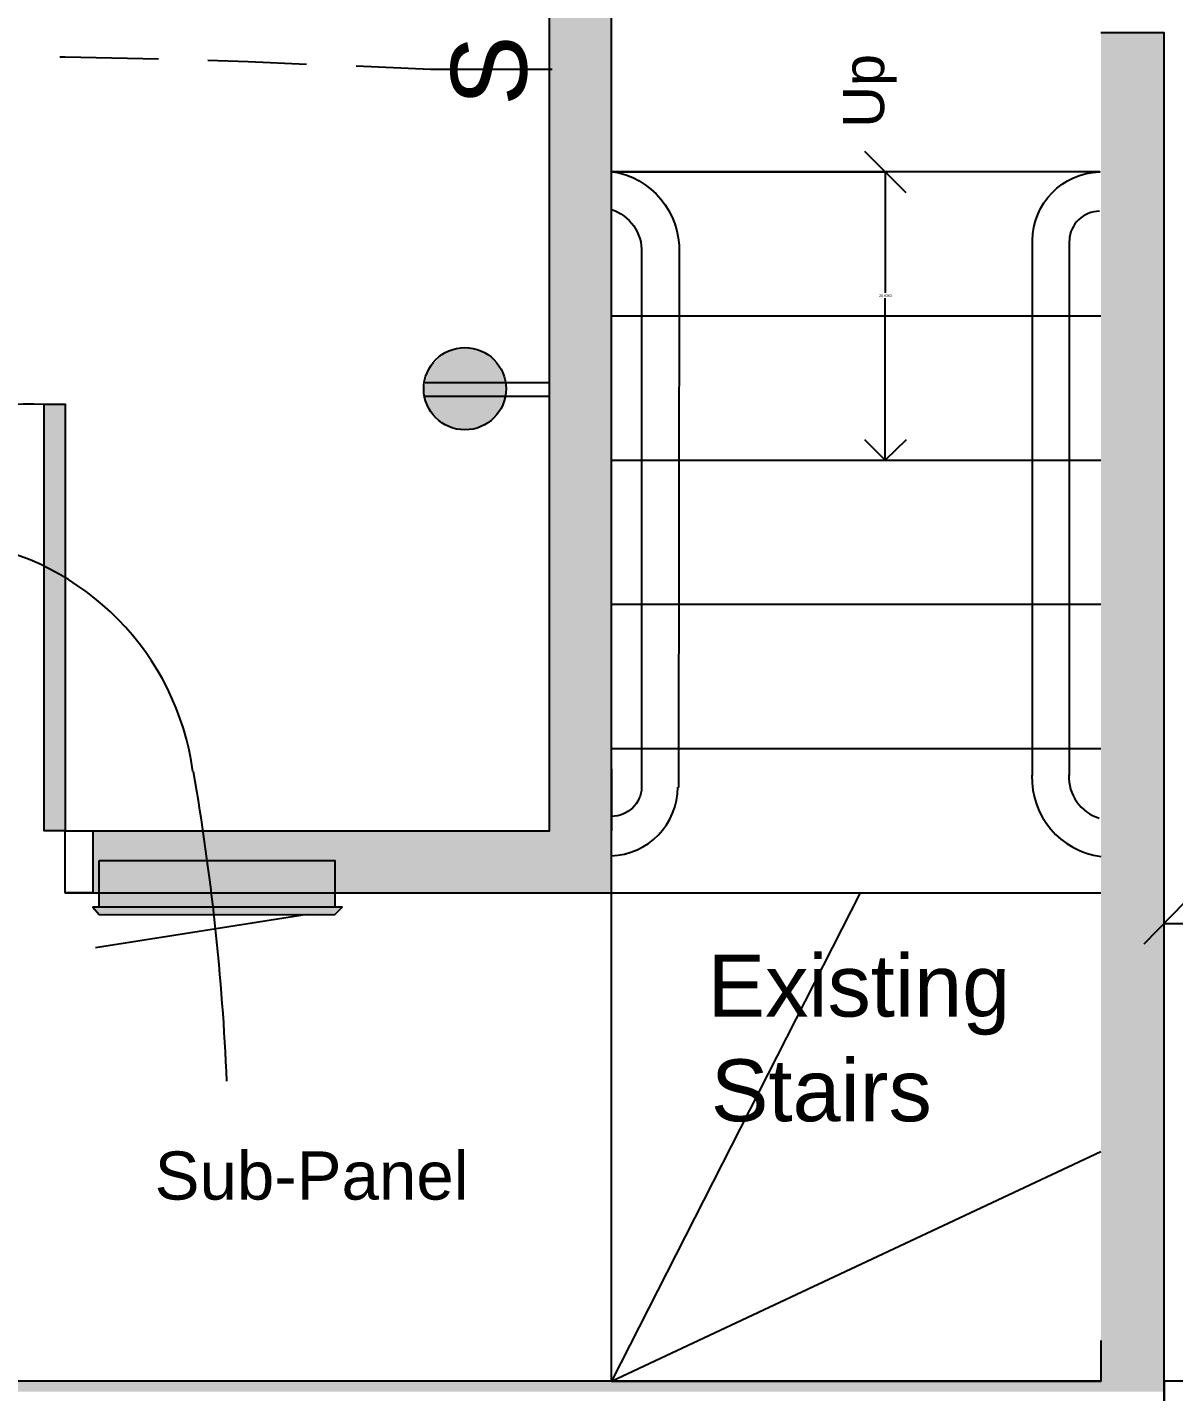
# Model space of a CAD drawing. Header units: millimetres. Extents: x -6528 to 8477, y -4350 to 6937.
# Drawn here: x 1270 to 3386, y 1914 to 4432 of the extents above; entities that cross this region are included whole.
import ezdxf

# ---------------------------------------------------------------- set-up
doc = ezdxf.new("R2010")
doc.units = ezdxf.units.MM
doc.styles.add('PDF Arial', font='arial.ttf')

msp = doc.modelspace()

# ---------------------------------------------------------------- linework, layer by layer
at = {"color": 7, "lineweight": 25}
for points in [[(1390.9, 2948.9), (1390.9, 2834.7), (1339.9, 2834.7), (1339.9, 2948.9), (2233.9, 2948.9), (2233.9, 5031, -0.449679), (1447.2, 5779.8)], [(3125.6, 3050.9), (3125.6, 4037.4, -0.405952), (3249.5, 4164.9), (2348.1, 4164.9)], [(2348.4, 4165.7, -0.38129), (2473.3, 4015.5), (2472, 3029.1)], [(2347.7, 4095.5, -0.33696), (2404, 4015.5), (2404, 3029.1, -0.408684), (2348.2, 2975.6)], [(1575.8, 3058.1, 0.33243), (1158.8, 3481.3, 0.045268), (464.1, 3447.3)]]:
    msp.add_lwpolyline(points, format="xyb", dxfattribs=at)
for points in [[(2348.1, 1933.3), (3251.9, 1933.3), (2348.1, 1933.3), (2348.1, 2834.7), (2348.1, 5031), (2233.9, 5031), (2233.9, 4980), (2348.1, 4980)], [(3762.1, 1933.3), (3368.6, 1933.3), (3368.6, 1819.2), (3368.6, 4421.2), (3251.9, 4421.2)], [(1512.4, 4372.6), (1339.9, 4376.3), (1330.1, 4376.3)], [(1785.7, 4362.9), (1677.6, 4367.8), (1603.5, 4370.2)], [(1876.8, 4360.5), (2014.1, 4354.4), (2238.8, 4354.4)], [(2892.4, 4126), (2815.8, 4202.6)], [(2350.6, 4164.9), (2858.3, 4164.9)], [(2853.5, 4164.9), (2853.5, 3941.4)], [(3193.6, 3050.9), (3193.6, 4037.4)], [(2853.5, 3632.8), (2853.5, 3709.4), (2853.5, 3931.7)], [(2348.1, 3898.9), (3251.9, 3898.9)], [(3249.5, 3898.9), (3249.5, 3898.9)], [(3249.5, 3898.9), (3249.5, 3898.9)], [(3249.5, 3898.9), (3249.5, 3898.9)], [(3249.5, 3898.9), (3249.5, 3898.9)], [(2004.4, 3776.2), (2233.9, 3776.2)], [(2004.4, 3750.7), (2233.9, 3750.7)], [(2892.4, 3670.5), (2853.5, 3632.8), (2815.8, 3670.5)], [(2348.1, 3632.8), (3251.9, 3632.8)], [(2350.6, 3632.8), (2858.3, 3632.8)], [(3250.7, 3632.8), (3250.7, 3632.8)], [(3250.7, 3632.8), (3250.7, 3632.8)], [(3250.7, 3632.8), (3250.7, 3632.8)], [(3250.7, 3632.8), (3250.7, 3632.8)], [(3250.7, 3632.8), (3250.7, 3632.8)], [(2348.1, 3366.8), (3251.9, 3366.8)], [(3250.7, 3366.8), (3250.7, 3366.8)], [(3250.7, 3366.8), (3250.7, 3366.8)], [(3250.7, 3366.8), (3250.7, 3366.8)], [(3250.7, 3366.8), (3250.7, 3366.8)], [(3250.7, 3366.8), (3250.7, 3366.8)], [(2348.1, 3100.8), (3251.9, 3100.8)], [(3251.9, 3100.8), (3251.9, 3100.8)], [(3251.9, 3100.8), (3251.9, 3100.8)], [(3251.9, 3100.8), (3251.9, 3100.8)], [(3251.9, 3100.8), (3251.9, 3100.8)], [(3251.9, 3100.8), (3251.9, 3100.8)], [(2348.1, 3063.1), (2348.1, 2948.9)], [(1339.9, 2834.7), (2348.1, 2834.7), (3251.9, 2834.7)], [(2348.1, 2834.7), (2348.1, 2834.7)], [(2807.3, 2834.7), (2348.1, 1933.3), (3251.9, 2357.3)], [(2348.1, 2834.7), (2348.1, 2834.7)], [(2800, 2834.7), (2800, 2834.7)], [(2800, 2834.7), (2800, 2834.7)], [(3251.9, 2834.7), (3251.9, 2834.7)], [(1403, 2808), (1390.9, 2808), (1403, 2794.6), (1837.9, 2794.6), (1851.3, 2808), (1837.9, 2808)], [(1786.9, 2794.6), (1395.7, 2732.7)], [(3406.2, 2816.5), (3330.9, 2740)], [(3368.6, 2770.3), (3368.6, 2782.5)], [(3368.6, 2777.6), (6999.5, 2777.6)], [(3251.9, 2008.7), (3251.9, 1933.3), (-32.8, 1933.3)], [(3251.9, 1996.5), (3251.9, 1996.5)], [(2348.1, 1933.3), (2348.1, 1933.3)]]:
    msp.add_lwpolyline(points, dxfattribs=at)
for points in [[(1339.9, 2948.9), (1301, 2948.9), (1301, 3736.1), (1339.9, 3736.1)], [(1403, 2894.2), (1837.9, 2894.2), (1837.9, 2808), (1403, 2808)]]:
    msp.add_lwpolyline(points, close=True, dxfattribs=at)
msp.add_circle((2077.8, 3764.6), 75.9, dxfattribs=at)
for centre, radius, start, end in [((3248.9, 4036.7), 55.3, 89.4568, 178.373), ((1276.1, 3010.3), 725.8, 87.995, 184.8448), ((-2755.8, 2302), 4398.1, 2.4115, 9.8931), ((3270.8, 3046.7), 146.4, 178.0722, 262.5455), ((3273.2, 3049.1), 80.8, 177.8464, 252.3335), ((2343.9, 3029.7), 126.9, 271.6206, 359.9997)]:
    msp.add_arc(centre, radius, start, end, dxfattribs=at)
at = {"color": 252, "true_color": 0x959595, "transparency": 33554559}
for points in [[(2348.1, 4980), (2233.9, 4980), (2348.1, 4156.4)], [(2233.9, 4980), (2348.1, 4156.4), (2233.9, 4156.4)], [(3368.6, 4421.2), (3251.9, 4421.2), (3368.6, 1933.3)], [(3251.9, 4421.2), (3368.6, 1933.3), (3251.9, 1933.3)], [(2348.1, 4156.4), (2233.9, 4156.4), (2348.1, 2948.9)], [(2233.9, 4156.4), (2348.1, 2948.9), (2233.9, 2948.9)], [(1339.9, 3736.1), (1301, 3736.1), (1339.9, 2948.9)], [(1301, 3736.1), (1339.9, 2948.9), (1301, 2948.9)], [(2348.1, 2948.9), (1390.9, 2948.9), (2348.1, 2834.7)], [(1390.9, 2948.9), (2348.1, 2834.7), (1390.9, 2834.7)], [(-32.8, 1933.3), (3368.6, 1933.3), (3368.6, 1933.3)], [(3368.6, 1933.3), (3368.6, 1933.3), (-32.8, 1933.3)], [(-32.8, 1933.3), (3368.6, 1933.3), (3368.6, 1933.3)], [(3368.6, 1933.3), (3368.6, 1933.3), (-32.8, 1933.3)], [(3368.6, 1933.3), (-32.8, 1933.3), (3368.6, 1932.1)], [(-32.8, 1933.3), (3368.6, 1932.1), (-32.8, 1932.1)], [(-32.8, 1932.1), (3368.6, 1932.1), (3368.6, 1932.1)], [(3368.6, 1932.1), (3368.6, 1932.1), (-32.8, 1932.1)], [(-32.8, 1932.1), (3368.6, 1932.1), (3368.6, 1932.1)], [(3368.6, 1932.1), (3368.6, 1932.1), (-32.8, 1932.1)], [(3368.6, 1932.1), (-32.8, 1932.1), (3368.6, 1930.9)], [(-32.8, 1932.1), (3368.6, 1930.9), (-32.8, 1930.9)], [(-32.8, 1930.9), (3368.6, 1930.9), (3368.6, 1930.9)], [(3368.6, 1930.9), (3368.6, 1930.9), (-32.8, 1930.9)], [(-32.8, 1930.9), (3368.6, 1930.9), (3368.6, 1930.9)], [(3368.6, 1930.9), (3368.6, 1930.9), (-32.8, 1930.9)], [(3368.6, 1930.9), (-32.8, 1930.9), (3368.6, 1929.7)], [(-32.8, 1930.9), (3368.6, 1929.7), (-32.8, 1929.7)], [(-32.8, 1929.7), (3368.6, 1929.7), (3368.6, 1929.7)], [(3368.6, 1929.7), (3368.6, 1929.7), (-32.8, 1929.7)], [(3368.6, 1929.7), (-32.8, 1929.7), (3368.6, 1928.5)], [(-32.8, 1929.7), (3368.6, 1928.5), (-32.8, 1928.5)], [(3368.6, 1928.5), (-32.8, 1928.5), (3368.6, 1927.3)], [(-32.8, 1928.5), (3368.6, 1927.3), (-32.8, 1927.3)], [(-32.8, 1927.3), (3368.6, 1927.3), (3368.6, 1927.3)], [(3368.6, 1927.3), (3368.6, 1927.3), (-32.8, 1927.3)], [(3368.6, 1927.3), (-32.8, 1927.3), (3368.6, 1924.8)], [(-32.8, 1927.3), (3368.6, 1924.8), (-32.8, 1924.8)], [(-32.8, 1924.8), (3368.6, 1924.8), (3368.6, 1924.8)], [(3368.6, 1924.8), (3368.6, 1924.8), (-32.8, 1924.8)], [(3368.6, 1924.8), (-32.8, 1924.8), (3368.6, 1923.6)], [(-32.8, 1924.8), (3368.6, 1923.6), (-32.8, 1923.6)], [(3368.6, 1923.6), (-32.8, 1923.6), (3368.6, 1922.4)], [(-32.8, 1923.6), (3368.6, 1922.4), (-32.8, 1922.4)], [(-32.8, 1922.4), (3368.6, 1922.4), (3368.6, 1922.4)], [(3368.6, 1922.4), (3368.6, 1922.4), (-32.8, 1922.4)], [(3368.6, 1922.4), (-32.8, 1922.4), (3368.6, 1921.2)], [(-32.8, 1922.4), (3368.6, 1921.2), (-32.8, 1921.2)], [(3368.6, 1921.2), (-32.8, 1921.2), (3368.6, 1918.8)], [(-32.8, 1921.2), (3368.6, 1918.8), (-32.8, 1918.8)], [(-32.8, 1918.8), (3368.6, 1918.8), (3368.6, 1918.8)], [(3368.6, 1918.8), (3368.6, 1918.8), (-32.8, 1918.8)], [(3368.6, 1918.8), (-32.8, 1918.8), (3368.6, 1915.1)], [(-32.8, 1918.8), (3368.6, 1915.1), (-32.8, 1915.1)], [(-32.8, 1915.1), (3368.6, 1915.1), (3368.6, 1915.1)], [(3368.6, 1915.1), (3368.6, 1915.1), (-32.8, 1915.1)], [(3368.6, 1915.1), (-32.8, 1915.1), (3368.6, 1913.9)], [(-32.8, 1915.1), (3368.6, 1913.9), (-32.8, 1913.9)]]:
    msp.add_solid(points, dxfattribs=at)
at = {"color": 238, "true_color": 0x5a012d, "transparency": 33554559}
for points in [[(2044.4, 3832.1), (2124.6, 3823.5), (2032.3, 3823.5)], [(2057.8, 3836.9), (2112.5, 3832.1), (2044.4, 3832.1)], [(2112.5, 3832.1), (2044.4, 3832.1), (2124.6, 3823.5)], [(2071.2, 3839.3), (2100.3, 3836.9), (2057.8, 3836.9)], [(2100.3, 3836.9), (2057.8, 3836.9), (2112.5, 3832.1)], [(2085.7, 3839.3), (2071.2, 3839.3), (2100.3, 3836.9)], [(2014.1, 3802.9), (2150.1, 3789.5), (2008, 3789.5)], [(2022.6, 3813.8), (2144.1, 3802.9), (2014.1, 3802.9)], [(2144.1, 3802.9), (2014.1, 3802.9), (2150.1, 3789.5)], [(2032.3, 3823.5), (2135.5, 3813.8), (2022.6, 3813.8)], [(2135.5, 3813.8), (2022.6, 3813.8), (2144.1, 3802.9)], [(2124.6, 3823.5), (2032.3, 3823.5), (2135.5, 3813.8)], [(2008, 3789.5), (2153.8, 3776.2), (2004.4, 3776.2)], [(2150.1, 3789.5), (2008, 3789.5), (2153.8, 3776.2)], [(2004.4, 3776.2), (2155, 3764), (2003.1, 3764)], [(2155, 3764), (2003.1, 3764), (2153.8, 3750.7)], [(2003.1, 3764), (2153.8, 3750.7), (2004.4, 3750.7)], [(2153.8, 3776.2), (2004.4, 3776.2), (2155, 3764)], [(2153.8, 3750.7), (2004.4, 3750.7), (2150.1, 3737.3)], [(2004.4, 3750.7), (2150.1, 3737.3), (2008, 3737.3)], [(2150.1, 3737.3), (2008, 3737.3), (2144.1, 3723.9)], [(2008, 3737.3), (2144.1, 3723.9), (2014.1, 3723.9)], [(2144.1, 3723.9), (2014.1, 3723.9), (2135.5, 3713)], [(2014.1, 3723.9), (2135.5, 3713), (2022.6, 3713)], [(2135.5, 3713), (2022.6, 3713), (2124.6, 3703.3)], [(2022.6, 3713), (2124.6, 3703.3), (2032.3, 3703.3)], [(2124.6, 3703.3), (2032.3, 3703.3), (2112.5, 3696)], [(2032.3, 3703.3), (2112.5, 3696), (2044.4, 3696)], [(2112.5, 3696), (2044.4, 3696), (2099.1, 3691.1)], [(2044.4, 3696), (2099.1, 3691.1), (2057.8, 3691.1)], [(2099.1, 3691.1), (2057.8, 3691.1), (2085.7, 3688.7)], [(2057.8, 3691.1), (2085.7, 3688.7), (2071.2, 3688.7)]]:
    msp.add_solid(points, dxfattribs=at)
at = {"color": 142, "true_color": 0x0099cc, "transparency": 33554559}
for points in [[(1836.7, 2891.8), (1401.8, 2891.8), (1836.7, 2809.2)], [(1401.8, 2891.8), (1836.7, 2809.2), (1401.8, 2809.2)], [(1850.1, 2809.2), (1389.7, 2809.2), (1836.7, 2797.1)], [(1389.7, 2809.2), (1836.7, 2797.1), (1401.8, 2797.1)]]:
    msp.add_solid(points, dxfattribs=at)

# ---------------------------------------------------------------- texts
at = {"color": 7, "attachment_point": 7, "rotation": 90, "style": 'PDF Arial'}
for s, insert, char_height in [('S', (2193.8, 4286.4), 139.6), ('Up', (2874.6, 4246.3), 76.16)]:
    msp.add_mtext(s, dxfattribs=dict(at, insert=insert, char_height=char_height))
at = {"color": 7, "attachment_point": 7, "style": 'PDF Arial'}
for s, insert, char_height in [('20.9363', (2842.6, 3934), 4.57), ('Existing', (2525.6, 2571.6), 114.25), ('Stairs', (2531.7, 2411.3), 114.25), ('Sub-Panel', (1505.1, 2267.1), 88.86)]:
    msp.add_mtext(s, dxfattribs=dict(at, insert=insert, char_height=char_height))

doc.saveas('drawing.dxf')
